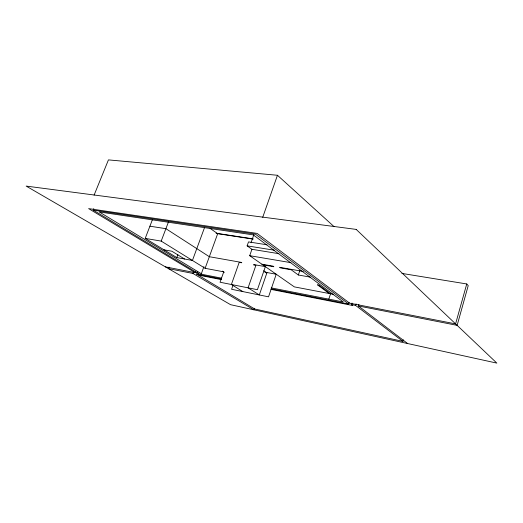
<?xml version="1.0" encoding="UTF-8"?>
<svg xmlns="http://www.w3.org/2000/svg" width="523" height="523" viewBox="0 0 523 523"><rect width="100%" height="100%" fill="white"/><g stroke="black" fill="none" stroke-linecap="round" stroke-linejoin="round"><path stroke-width="0.78" d="M401.886 273.418L466.745 283.963L455.585 323.887L349.619 303.163L257.081 233.402L88.609 208.605L195.288 272.699L195.85 271.169M197.485 271.895L196.648 274.176L254.721 308.995L402.939 341.375L403.39 339.826M402.939 341.375L355.575 305.406L356.058 303.856M407.626 343.533L358.405 305.962L358.889 304.406M271.162 288.82L348.645 304.04L349.135 302.484M271.006 289.402L352.724 305.504L351.541 304.608L352.025 303.065M328.823 299.143L330.543 293.782L318.742 285.028L317.409 284.78L329.229 293.534M310.368 277.151L298.339 274.993L299.842 270.483M254.381 308.289L253.858 309.799L192.967 273.451L168.426 268.632L168.988 267.116M263.769 270.744L266.887 272.888L259.316 294.952L248.079 287.833L255.897 265.324L253.577 264.913L253.701 264.566L265.357 266.625L257.414 289.696L220.046 282.23L223.752 271.836L205.121 268.312L161.189 241.103L145.211 238.39L152.533 219.385M251.02 242.777L253.877 234.644M262.709 217.339L277.458 175.27L108.438 159.888L94.101 195.118M333.589 294.364L294.331 286.879L249.7 255.688L251.936 249.294L247.124 245.856L248.517 241.894L267.011 244.79M232.918 285.525L231.591 289.284L268.541 296.835L276.229 274.229L264.769 272.137M221.334 279.609L199.708 275.346L198.289 274.497L198.845 272.973M221.641 279.086L200.871 275.006L203.911 266.652M205.121 268.312L217.692 233.689L210.115 228.401M192.967 273.451L193.523 271.94M204.598 227.407L192.438 260.454L176.794 257.584L145.211 238.39M176.794 257.584L177.879 254.675M161.189 241.103L168.458 221.974M200.871 275.006L93.186 210.109L93.794 208.612M93.186 210.109L255.427 234.141L348.645 304.04M216.064 233.219L253.204 238.893M217.692 233.689L252.923 239.083M149.911 226.191L165.909 228.688L209.331 256.715L241.75 262.454L241.633 262.794L239.201 262.369L231.388 284.499L242.816 291.579M247.124 245.856L274.464 250.242M251.936 249.294L278.909 253.688M249.7 255.688L290.951 262.67M261.86 264.187L273.013 266.142L273.856 266.743L262.716 264.788M303.294 271.45L279.609 267.299L280.452 267.9L291.219 269.796L298.339 274.993M164.039 249.831L171.871 251.23L184.554 259.009M265.39 272.614L266.887 272.888M165.36 266.854L195.288 272.699M221.66 278.177L202.466 274.425L99.246 211.933L253.309 234.905L343.31 301.974L271.241 287.879M196.648 274.176L198.289 274.497M351.541 304.608L355.575 305.406M358.405 305.962L457.135 325.358L468.222 285.623L466.745 283.963M222.314 271.11L224.334 272.391M277.458 175.27L334.132 226.694M356.189 229.401L26.15 186.083L230.578 304.693L496.85 363.112L356.189 229.401"/></g></svg>
